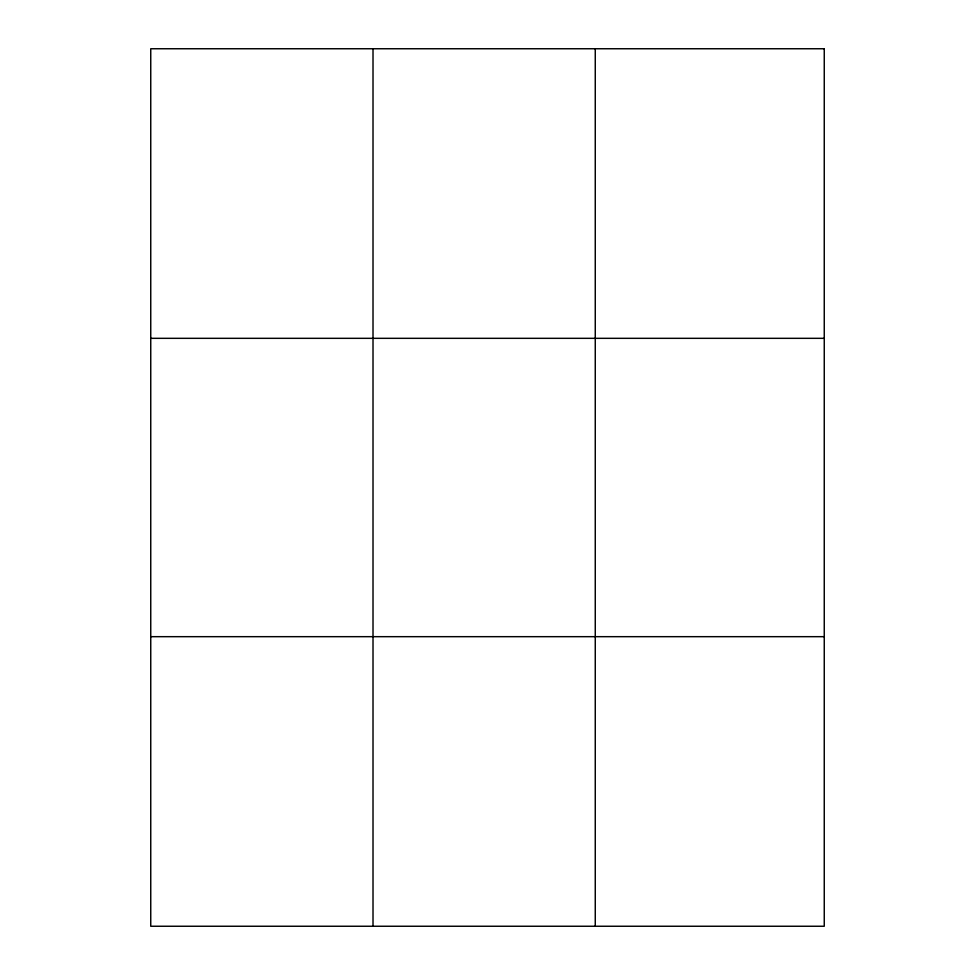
<?xml version="1.0" encoding="UTF-8"?>
<svg xmlns="http://www.w3.org/2000/svg" width="975" height="975" viewBox="0 0 975 975"><rect width="100%" height="100%" fill="white"/><g stroke="black" fill="none" stroke-linecap="round" stroke-linejoin="round"><path stroke-width="1.46" d="M373.011 48.75L373.011 926.25M595.262 48.75L595.262 926.25M150.747 338.325L824.253 338.325M150.747 636.675L824.253 636.675M824.253 48.75L824.253 926.25L150.747 926.25L150.747 48.75L824.253 48.75"/></g></svg>
